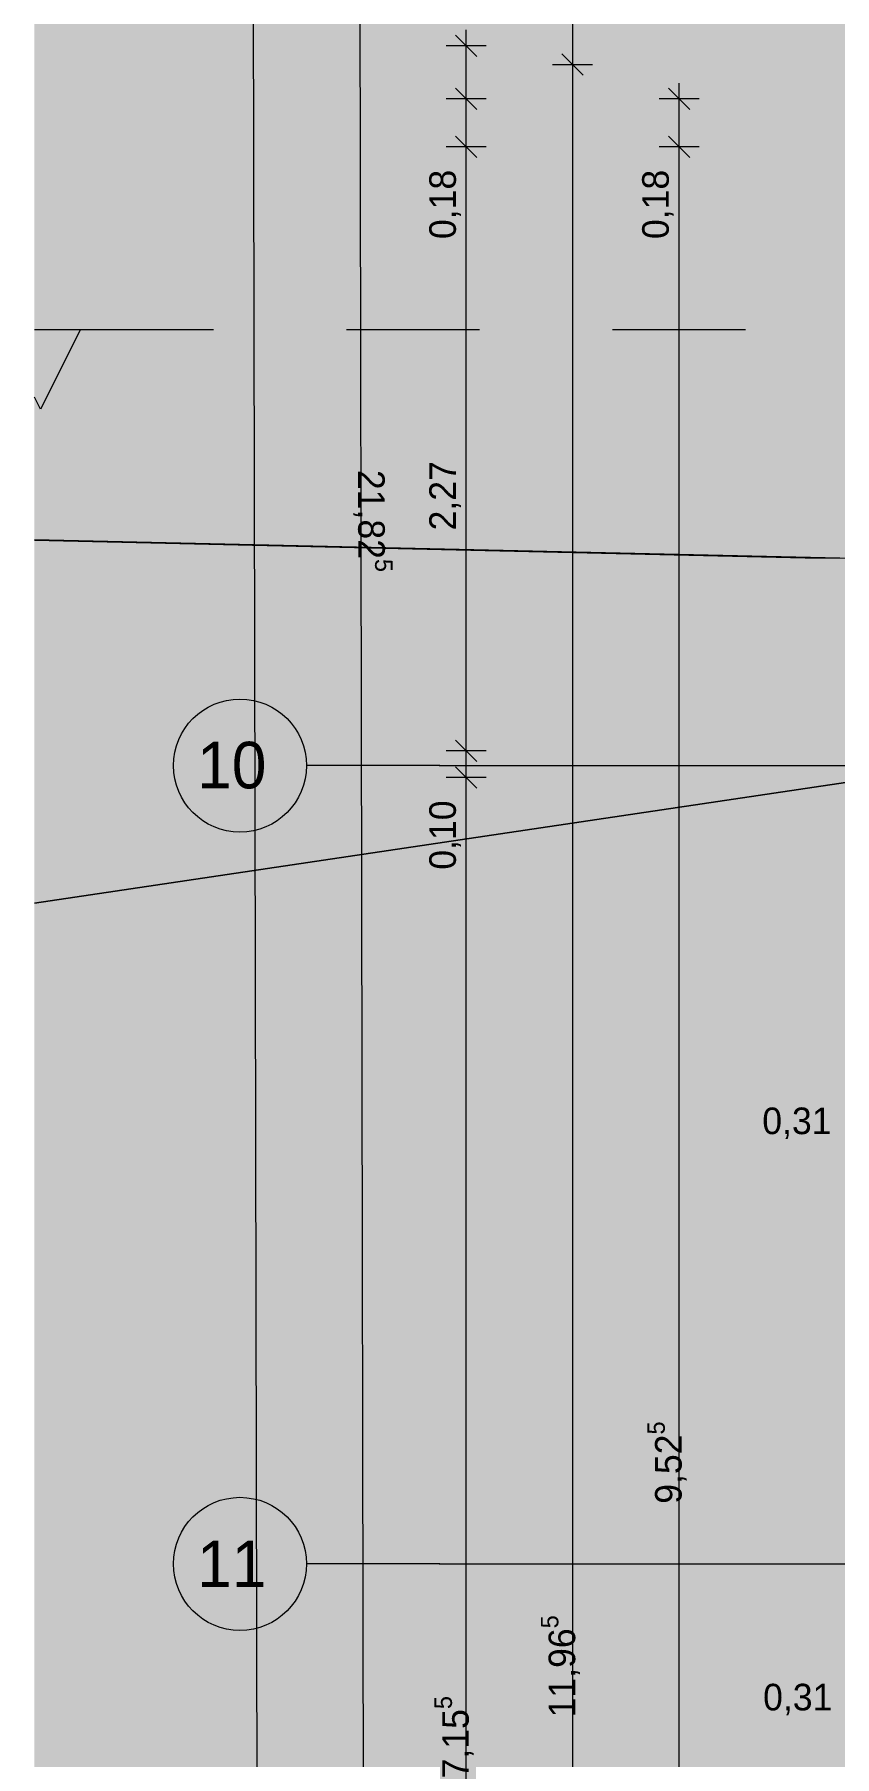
# Model space of a CAD drawing. Header units: metres. Extents: x -3 to 205, y -18 to 45.
# Drawn here: x 29.38 to 32.38, y -7.73 to -1.26 of the extents above; entities that cross this region are included whole.
import ezdxf

# ---------------------------------------------------------------- set-up
doc = ezdxf.new("R2010")
doc.units = ezdxf.units.M
doc.header["$MEASUREMENT"] = 0
doc.linetypes.add('Untersicht', pattern=[0.001, 0.0005, -0.0005])
for name, color, linetype in [('1._1.Stock  PP STG2_4_000 Achsraster', 7, 'Continuous'), ('1._1.Stock  PP STG2_4_725 Nachbarbebauung', 7, 'Continuous'), ('1._1.Stock  PP STG2_4_851 Marker Schnitt', 7, 'Continuous'), ('1._1.Stock  PP STG2_4_950 Polierplan Bemaßung', 7, 'Continuous')]:
    doc.layers.add(name, color=color, linetype=linetype)
doc.styles.add('ERSTELLTER_STIL_2', font='')
doc.styles.get('ERSTELLTER_STIL_2').set_extended_font_data('Eurostile')

msp = doc.modelspace()

# ---------------------------------------------------------------- hatches: boundary and pattern name
at = {"layer": '1._1.Stock  PP STG2_4_725 Nachbarbebauung', "linetype": 'Continuous', "lineweight": 0, "true_color": 0x1f1f1f}
for points in [[(29.3775, 1.9963), (29.3775, -3.1568), (32.2734, -3.2232), (32.459, -3.2244), (32.4554, 1.9963)], [(32.459, -3.2261), (29.3775, -3.1554), (29.3775, -4.5204), (32.4596, -4.0618)], [(32.4596, -4.0618), (29.3775, -4.5204), (29.3775, -14.4929), (31.1677, -14.2249), (29.3775, -14.4931), (32.4665, -14.0306)]]:
    msp.add_hatch(color=250, dxfattribs=at).paths.add_polyline_path(points)
at = {"layer": '1._1.Stock  PP STG2_4_851 Marker Schnitt', "linetype": 'Continuous', "lineweight": 0, "true_color": 0x000000}
msp.add_hatch(color=18, dxfattribs=at).paths.add_polyline_path([(29.55, -2.3645), (29.3775, -2.3645), (29.3775, -2.6195), (29.4, -2.6645)])

# ---------------------------------------------------------------- linework, layer by layer
at = {"layer": '1._1.Stock  PP STG2_4_000 Achsraster', "color": 5, "linetype": 'Continuous', "lineweight": 0, "ltscale": 1000}
for p, q in [((30.9, -4.0037), (30.4, -4.0037)), ((30.9, -4.0037), (53.4, -4.0037)), ((30.9, -7.0037), (30.4, -7.0037)), ((30.9, -7.0037), (53.4, -7.0037))]:
    msp.add_line(p, q, dxfattribs=at)
for centre in [(30.15, -4.0037), (30.15, -7.0037)]:
    msp.add_circle(centre, 0.25, dxfattribs=at)
for p in [(30.9, -4.0037), (30.9, -4.0037), (30.9, -7.0037), (30.9, -7.0037)]:
    msp.add_point(p, dxfattribs=at)
at = {"layer": '1._1.Stock  PP STG2_4_725 Nachbarbebauung', "color": 8, "linetype": 'Continuous', "lineweight": 13, "ltscale": 1000, "flags": 128}
for points in [[(29.3775, -3.1568), (32.2734, -3.2232), (32.459, -3.2244), (32.4554, 1.9963)], [(29.3775, -4.5204), (32.4596, -4.0618), (32.459, -3.2261), (29.3775, -3.1554)], [(29.3775, -14.4931), (32.4665, -14.0306), (32.4596, -4.0618), (29.3775, -4.5204)]]:
    msp.add_lwpolyline(points, dxfattribs=at)
at = {"layer": '1._1.Stock  PP STG2_4_851 Marker Schnitt', "color": 7, "linetype": 'Untersicht', "lineweight": 13, "ltscale": 1000}
msp.add_line((29.55, -2.3645), (38.2845, -2.3645), dxfattribs=at)
at = {"layer": '1._1.Stock  PP STG2_4_851 Marker Schnitt', "color": 7, "linetype": 'Continuous', "lineweight": 13, "ltscale": 1000, "flags": 128}
msp.add_lwpolyline([(29.3775, -2.3645), (29.55, -2.3645), (29.4, -2.6645), (29.3775, -2.6195)], dxfattribs=at)
at = {"layer": '1._1.Stock  PP STG2_4_950 Polierplan Bemaßung', "color": 1, "linetype": 'Continuous', "lineweight": 13, "ltscale": 1000, "true_color": 0xfb0106}
for p, q in [((30.1939, 1.9963), (30.2252, -14.035)), ((30.5939, 1.9963), (30.6252, -14.0342)), ((31.4, 1.9963), (31.4, -1.3687)), ((31.44, -1.4087), (31.36, -1.3287)), ((31.325, -1.3687), (31.475, -1.3687)), ((31.4, -1.3687), (31.4, -13.3337))]:
    msp.add_line(p, q, dxfattribs=at)
at = {"layer": '1._1.Stock  PP STG2_4_950 Polierplan Bemaßung', "color": 6, "linetype": 'Continuous', "lineweight": 13, "ltscale": 1000, "true_color": 0xfb02fe}
for p, q in [((31.04, -1.3387), (30.96, -1.2587)), ((31, -1.2987), (31, -1.2387)), ((31.075, -1.2987), (30.925, -1.2987)), ((31, -1.4987), (31, -1.2987)), ((30.96, -1.4587), (31.04, -1.5387)), ((31.075, -1.4987), (30.925, -1.4987)), ((31, -1.6787), (31, -1.4987)), ((31.075, -1.6787), (30.925, -1.6787)), ((30.96, -1.6387), (31.04, -1.7187)), ((31, -3.9487), (31, -1.6787)), ((30.96, -3.9087), (31.04, -3.9887)), ((31.075, -3.9487), (30.925, -3.9487)), ((30.96, -4.0087), (31.04, -4.0887)), ((31, -4.0487), (31, -3.9487)), ((31.075, -4.0487), (30.925, -4.0487)), ((31, -11.2037), (31, -4.0487))]:
    msp.add_line(p, q, dxfattribs=at)
at = {"layer": '1._1.Stock  PP STG2_4_950 Polierplan Bemaßung', "color": 76, "linetype": 'Continuous', "lineweight": 13, "ltscale": 1000, "true_color": 0x3f7f02}
for p, q in [((31.84, -1.5387), (31.76, -1.4587)), ((31.8, -1.4987), (31.8, -1.4387)), ((31.875, -1.4987), (31.725, -1.4987)), ((31.8, -1.6787), (31.8, -1.4987)), ((31.875, -1.6787), (31.725, -1.6787)), ((31.76, -1.6387), (31.84, -1.7187)), ((31.8, -11.2037), (31.8, -1.6787))]:
    msp.add_line(p, q, dxfattribs=at)

# ---------------------------------------------------------------- texts
at = {"layer": '1._1.Stock  PP STG2_4_000 Achsraster', "color": 5, "linetype": 'Continuous', "lineweight": 0, "char_height": 0.175, "attachment_point": 1, "style": 'ERSTELLTER_STIL_2'}
for s, insert in [('\\A1;{\\pql;\\pt0;\\fEurostile|b0|i0|c0|p0;\\W1.000000;10}', (29.989, -3.9145)), ('\\A1;{\\pql;\\pt0;\\fEurostile|b0|i0|c0|p0;\\W1.000000;11}', (29.989, -6.9162))]:
    msp.add_mtext(s, dxfattribs=dict(at, insert=insert))
at = {"layer": '1._1.Stock  PP STG2_4_950 Polierplan Bemaßung', "color": 6, "linetype": 'Continuous', "lineweight": 13, "true_color": 0xfb02fe, "char_height": 0.1, "width": 0.306373, "attachment_point": 7, "rotation": 90, "style": 'ERSTELLTER_STIL_2'}
for s, insert in [('\\A1;{\\pql;\\fEurostile|b0|i0|c0|p0;\\W1.000000;0,18}', (30.98, -2.0251)), ('\\A1;{\\pql;\\fEurostile|b0|i0|c0|p0;\\W1.000000;2,27}', (30.98, -3.1201)), ('\\A1;{\\pql;\\fEurostile|b0|i0|c0|p0;\\W1.000000;0,10}', (30.98, -4.3951))]:
    msp.add_mtext(s, dxfattribs=dict(at, insert=insert))
at = {"layer": '1._1.Stock  PP STG2_4_950 Polierplan Bemaßung', "color": 76, "linetype": 'Continuous', "lineweight": 13, "true_color": 0x3f7f02, "insert": (31.78, -2.0251), "char_height": 0.1, "width": 0.306373, "attachment_point": 7, "rotation": 90, "style": 'ERSTELLTER_STIL_2'}
msp.add_mtext('\\A1;{\\pql;\\fEurostile|b0|i0|c0|p0;\\W1.000000;0,18}', dxfattribs=at)
at = {"layer": '1._1.Stock  PP STG2_4_950 Polierplan Bemaßung', "color": 1, "linetype": 'Continuous', "lineweight": 13, "true_color": 0xfb0106, "char_height": 0.1, "attachment_point": 7, "style": 'ERSTELLTER_STIL_2'}
for s, insert, rotation in [('\\A1;{\\pql;\\fEurostile|b0|i0|c0|p0;\\W1.000000;21,82\\fEurostile|b0|i0|c0|p0;\\W1.000000;\\A1{\\H.66x;\\S5^  ;}}', (30.5645, -2.8929), 270.11192), ('\\A1;{\\pql;\\fEurostile|b0|i0|c0|p0;\\W1.000000;11,96\\fEurostile|b0|i0|c0|p0;\\W1.000000;\\A1{\\H.66x;\\S5^  ;}}', (31.439, -7.5807), 90)]:
    msp.add_mtext(s, dxfattribs=dict(at, insert=insert, rotation=rotation))
at = {"layer": '1._1.Stock  PP STG2_4_950 Polierplan Bemaßung', "color": 6, "linetype": 'Continuous', "lineweight": 13, "true_color": 0xfb02fe, "char_height": 0.1, "width": 0.306373, "attachment_point": 7, "style": 'ERSTELLTER_STIL_2'}
for insert in [(32.1128, -5.4075), (32.1159, -7.573)]:
    msp.add_mtext('\\A1;{\\pql;\\fEurostile|b0|i0|c0|p0;\\W1.000000;0,31}', dxfattribs=dict(at, insert=insert))
at = {"layer": '1._1.Stock  PP STG2_4_950 Polierplan Bemaßung', "color": 76, "linetype": 'Continuous', "lineweight": 13, "true_color": 0x3f7f02, "insert": (31.839, -6.7779), "char_height": 0.1, "attachment_point": 7, "rotation": 90, "style": 'ERSTELLTER_STIL_2'}
msp.add_mtext('\\A1;{\\pql;\\fEurostile|b0|i0|c0|p0;\\W1.000000;9,52\\fEurostile|b0|i0|c0|p0;\\W1.000000;\\A1{\\H.66x;\\S5^  ;}}', dxfattribs=at)
at = {"layer": '1._1.Stock  PP STG2_4_950 Polierplan Bemaßung', "color": 6, "linetype": 'Continuous', "lineweight": 13, "true_color": 0xfb02fe, "insert": (31.039, -7.8098), "char_height": 0.1, "attachment_point": 7, "rotation": 90, "style": 'ERSTELLTER_STIL_2'}
msp.add_mtext('\\A1;{\\pql;\\fEurostile|b0|i0|c0|p0;\\W1.000000;7,15\\fEurostile|b0|i0|c0|p0;\\W1.000000;\\A1{\\H.66x;\\S5^  ;}}', dxfattribs=at)

doc.saveas('drawing.dxf')
